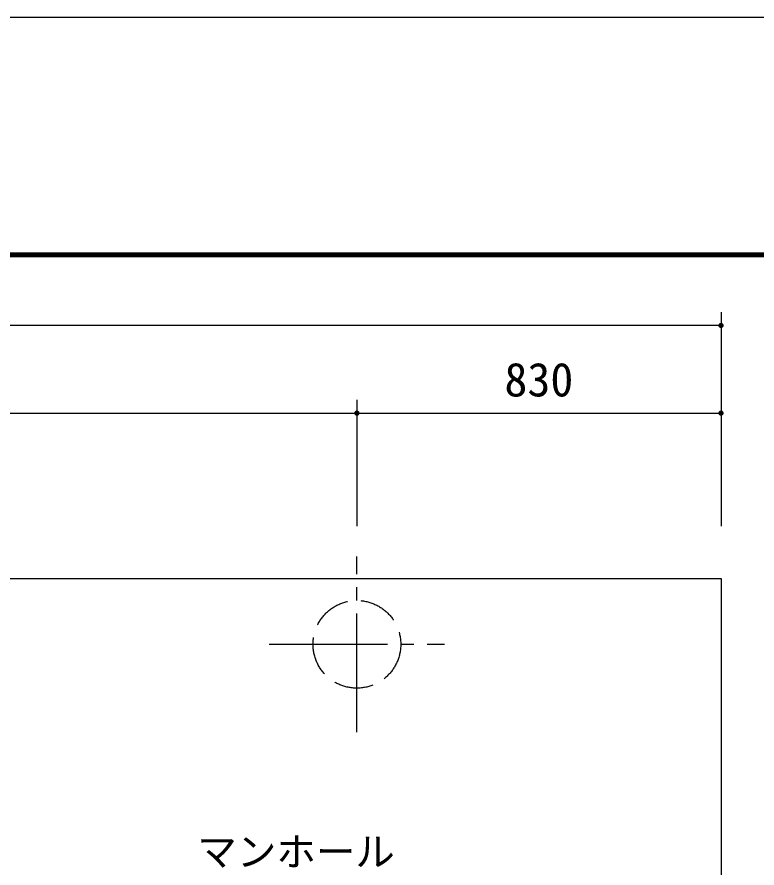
# Model space of a CAD drawing. Units: millimetres, scale not verified. Extents: x -8910 to 8910, y -6308 to 6308.
# Drawn here: x -4199 to -2512, y 4367 to 6308 of the extents above; entities that cross this region are included whole.
import ezdxf
from ezdxf.enums import TextEntityAlignment as Align

# ---------------------------------------------------------------- set-up
doc = ezdxf.new("R2010")
doc.units = ezdxf.units.MM
doc.header["$LTSCALE"] = 30
doc.linetypes.add('CHAIN2', pattern=[12, 9, -1, 1, -1])
doc.linetypes.add('DASHED3', pattern=[4, 3, -1])
for name, color, linetype, lineweight in [('0-2_空気管', 3, 'Continuous', 25), ('0-3_製作', 5, 'Continuous', 25), ('0-4_機器', 2, 'Continuous', 25), ('0-6_08', 2, 'Continuous', 25), ('1-0_図面枠', 7, 'Continuous', 25), ('1-1_Axis_waku', 7, 'Continuous', 25)]:
    doc.layers.add(name, color=color, linetype=linetype, lineweight=lineweight)
doc.styles.add('ＭＳ ゴシック', font='')
doc.styles.get('ＭＳ ゴシック').set_extended_font_data('MS Gothic')

msp = doc.modelspace()

# ---------------------------------------------------------------- linework, layer by layer
at = {"layer": '0-3_製作', "color": 2}
for p, q in [((-2593.82, 5634.09), (-2593.82, 5146.45)), ((-2593.82, 5604.09), (-6073.84, 5604.09)), ((-3423.85, 5434.09), (-3423.85, 5146.45)), ((-2593.82, 5434.09), (-2593.82, 5146.45)), ((-5923.84, 5404.09), (-3423.85, 5404.09)), ((-3423.85, 5404.09), (-2593.82, 5404.09))]:
    msp.add_line(p, q, dxfattribs=at)
at = {"layer": '0-3_製作'}
for points in [[(-2593.82, 5610.09), (-2598.44, 5607.91), (-2597.93, 5608.46)], [(-2593.82, 5604.09), (-2598.44, 5607.91), (-2593.82, 5610.09)], [(-2593.82, 5610.09), (-2597.93, 5608.46), (-2594.57, 5610.04)], [(-2594.57, 5610.04), (-2597.93, 5608.46), (-2597.35, 5608.94)], [(-2594.57, 5610.04), (-2597.35, 5608.94), (-2595.31, 5609.9)], [(-2595.31, 5609.9), (-2597.35, 5608.94), (-2596.71, 5609.35)], [(-2595.31, 5609.9), (-2596.71, 5609.35), (-2596.03, 5609.67)], [(-2593.44, 5610.08), (-2593.82, 5604.09), (-2593.82, 5610.09)], [(-2592.7, 5609.98), (-2593.82, 5604.09), (-2593.44, 5610.08)], [(-2591.97, 5609.8), (-2593.82, 5604.09), (-2592.7, 5609.98)], [(-2591.27, 5609.52), (-2593.82, 5604.09), (-2591.97, 5609.8)], [(-2590.61, 5609.15), (-2593.82, 5604.09), (-2591.27, 5609.52)], [(-2590, 5608.71), (-2593.82, 5604.09), (-2590.61, 5609.15)], [(-2593.82, 5604.09), (-2599.82, 5604.09), (-2599.81, 5604.47)], [(-2593.82, 5604.09), (-2599.77, 5603.34), (-2599.82, 5604.09)], [(-2593.82, 5604.09), (-2599.81, 5604.47), (-2599.71, 5605.21)], [(-2593.82, 5604.09), (-2599.63, 5602.6), (-2599.77, 5603.34)], [(-2593.82, 5604.09), (-2599.71, 5605.21), (-2599.53, 5605.94)], [(-2593.82, 5604.09), (-2599.4, 5601.88), (-2599.63, 5602.6)], [(-2593.82, 5604.09), (-2599.53, 5605.94), (-2599.25, 5606.64)], [(-2593.82, 5604.09), (-2599.08, 5601.2), (-2599.4, 5601.88)], [(-2593.82, 5604.09), (-2599.25, 5606.64), (-2598.89, 5607.3)], [(-2593.82, 5598.09), (-2599.08, 5601.2), (-2593.82, 5604.09)], [(-2593.82, 5598.09), (-2598.67, 5600.56), (-2599.08, 5601.2)], [(-2593.82, 5604.09), (-2598.89, 5607.3), (-2598.44, 5607.91)], [(-2593.82, 5598.09), (-2598.19, 5599.98), (-2598.67, 5600.56)], [(-2593.82, 5598.09), (-2597.65, 5599.47), (-2598.19, 5599.98)], [(-2593.82, 5598.09), (-2597.04, 5599.02), (-2597.65, 5599.47)], [(-2593.82, 5598.09), (-2596.38, 5598.66), (-2597.04, 5599.02)], [(-2593.82, 5598.09), (-2595.67, 5598.38), (-2596.38, 5598.66)], [(-2593.82, 5598.09), (-2594.94, 5598.2), (-2595.67, 5598.38)], [(-2593.82, 5598.09), (-2594.2, 5598.1), (-2594.94, 5598.2)], [(-2589.45, 5608.2), (-2593.82, 5604.09), (-2590, 5608.71)], [(-2588.97, 5607.62), (-2593.82, 5604.09), (-2589.45, 5608.2)], [(-2588.56, 5606.98), (-2593.82, 5604.09), (-2588.97, 5607.62)], [(-2588.24, 5606.3), (-2593.82, 5604.09), (-2588.56, 5606.98)], [(-2588.24, 5606.3), (-2587.82, 5604.09), (-2593.82, 5604.09)], [(-2587.82, 5604.09), (-2593.82, 5598.09), (-2593.82, 5604.09)], [(-2587.83, 5603.71), (-2593.82, 5598.09), (-2587.82, 5604.09)], [(-2587.93, 5602.96), (-2593.82, 5598.09), (-2587.83, 5603.71)], [(-2588.11, 5602.23), (-2593.82, 5598.09), (-2587.93, 5602.96)], [(-2588.39, 5601.53), (-2593.82, 5598.09), (-2588.11, 5602.23)], [(-2588.75, 5600.87), (-2593.82, 5598.09), (-2588.39, 5601.53)], [(-2589.2, 5600.26), (-2593.82, 5598.09), (-2588.75, 5600.87)], [(-2589.71, 5599.71), (-2593.82, 5598.09), (-2589.2, 5600.26)], [(-2589.71, 5599.71), (-2593.07, 5598.14), (-2593.82, 5598.09)], [(-2590.29, 5599.23), (-2593.07, 5598.14), (-2589.71, 5599.71)], [(-2590.29, 5599.23), (-2592.33, 5598.28), (-2593.07, 5598.14)], [(-2590.93, 5598.83), (-2592.33, 5598.28), (-2590.29, 5599.23)], [(-2590.93, 5598.83), (-2591.61, 5598.51), (-2592.33, 5598.28)], [(-2588.01, 5605.58), (-2587.82, 5604.09), (-2588.24, 5606.3)], [(-2587.87, 5604.84), (-2587.82, 5604.09), (-2588.01, 5605.58)], [(-3423.85, 5404.09), (-3429.85, 5404.09), (-3429.83, 5404.47)], [(-3423.85, 5404.09), (-3429.8, 5403.34), (-3429.85, 5404.09)], [(-3423.85, 5404.09), (-3429.83, 5404.47), (-3429.74, 5405.21)], [(-3423.85, 5404.09), (-3429.66, 5402.6), (-3429.8, 5403.34)], [(-3423.85, 5404.09), (-3429.74, 5405.21), (-3429.55, 5405.94)], [(-3423.85, 5404.09), (-3429.43, 5401.88), (-3429.66, 5402.6)], [(-3423.85, 5404.09), (-3429.55, 5405.94), (-3429.28, 5406.64)], [(-3423.85, 5404.09), (-3429.1, 5401.2), (-3429.43, 5401.88)], [(-3423.85, 5410.09), (-3429.28, 5406.64), (-3428.91, 5407.3)], [(-3423.85, 5404.09), (-3429.28, 5406.64), (-3423.85, 5410.09)], [(-3423.85, 5404.09), (-3428.7, 5400.56), (-3429.1, 5401.2)], [(-3423.85, 5410.09), (-3428.91, 5407.3), (-3424.6, 5410.04)], [(-3424.6, 5410.04), (-3428.91, 5407.3), (-3428.47, 5407.91)], [(-3423.85, 5398.09), (-3428.7, 5400.56), (-3423.85, 5404.09)], [(-3423.85, 5398.09), (-3428.22, 5399.98), (-3428.7, 5400.56)], [(-3424.6, 5410.04), (-3428.47, 5407.91), (-3425.34, 5409.9)], [(-3425.34, 5409.9), (-3428.47, 5407.91), (-3427.95, 5408.46)], [(-3423.85, 5398.09), (-3427.67, 5399.47), (-3428.22, 5399.98)], [(-3425.34, 5409.9), (-3427.95, 5408.46), (-3426.06, 5409.67)], [(-3426.06, 5409.67), (-3427.95, 5408.46), (-3427.37, 5408.94)], [(-3423.85, 5398.09), (-3427.06, 5399.02), (-3427.67, 5399.47)], [(-3426.06, 5409.67), (-3427.37, 5408.94), (-3426.74, 5409.35)], [(-3423.85, 5398.09), (-3426.4, 5398.66), (-3427.06, 5399.02)], [(-3423.85, 5398.09), (-3425.7, 5398.38), (-3426.4, 5398.66)], [(-3423.85, 5398.09), (-3424.97, 5398.2), (-3425.7, 5398.38)], [(-3423.85, 5398.09), (-3424.22, 5398.1), (-3424.97, 5398.2)], [(-3423.47, 5410.08), (-3423.85, 5404.09), (-3423.85, 5410.09)], [(-3422.72, 5409.98), (-3423.85, 5404.09), (-3423.47, 5410.08)], [(-3421.99, 5409.8), (-3423.85, 5404.09), (-3422.72, 5409.98)], [(-3421.29, 5409.52), (-3423.85, 5404.09), (-3421.99, 5409.8)], [(-3420.63, 5409.15), (-3423.85, 5404.09), (-3421.29, 5409.52)], [(-3420.02, 5408.71), (-3423.85, 5404.09), (-3420.63, 5409.15)], [(-3419.47, 5408.2), (-3423.85, 5404.09), (-3420.02, 5408.71)], [(-3418.99, 5407.62), (-3423.85, 5404.09), (-3419.47, 5408.2)], [(-3418.59, 5406.98), (-3423.85, 5404.09), (-3418.99, 5407.62)], [(-3418.59, 5406.98), (-3417.85, 5404.09), (-3423.85, 5404.09)], [(-3417.85, 5404.09), (-3423.85, 5398.09), (-3423.85, 5404.09)], [(-3417.86, 5403.71), (-3423.85, 5398.09), (-3417.85, 5404.09)], [(-3417.95, 5402.96), (-3423.85, 5398.09), (-3417.86, 5403.71)], [(-3418.14, 5402.23), (-3423.85, 5398.09), (-3417.95, 5402.96)], [(-3418.42, 5401.53), (-3423.85, 5398.09), (-3418.14, 5402.23)], [(-3418.78, 5400.87), (-3423.85, 5398.09), (-3418.42, 5401.53)], [(-3418.78, 5400.87), (-3423.09, 5398.14), (-3423.85, 5398.09)], [(-3419.22, 5400.26), (-3423.09, 5398.14), (-3418.78, 5400.87)], [(-3419.22, 5400.26), (-3422.35, 5398.28), (-3423.09, 5398.14)], [(-3419.74, 5399.71), (-3422.35, 5398.28), (-3419.22, 5400.26)], [(-3419.74, 5399.71), (-3421.64, 5398.51), (-3422.35, 5398.28)], [(-3420.32, 5399.23), (-3421.64, 5398.51), (-3419.74, 5399.71)], [(-3420.32, 5399.23), (-3420.96, 5398.83), (-3421.64, 5398.51)], [(-3418.27, 5406.3), (-3417.85, 5404.09), (-3418.59, 5406.98)], [(-3418.04, 5405.58), (-3417.85, 5404.09), (-3418.27, 5406.3)], [(-3417.89, 5404.84), (-3417.85, 5404.09), (-3418.04, 5405.58)], [(-2593.82, 5404.09), (-2599.82, 5404.09), (-2599.81, 5404.47)], [(-2593.82, 5404.09), (-2599.77, 5403.34), (-2599.82, 5404.09)], [(-2593.82, 5404.09), (-2599.81, 5404.47), (-2599.71, 5405.21)], [(-2593.82, 5404.09), (-2599.63, 5402.6), (-2599.77, 5403.34)], [(-2593.82, 5404.09), (-2599.71, 5405.21), (-2599.53, 5405.94)], [(-2593.82, 5404.09), (-2599.4, 5401.88), (-2599.63, 5402.6)], [(-2593.82, 5404.09), (-2599.53, 5405.94), (-2599.25, 5406.64)], [(-2593.82, 5404.09), (-2599.08, 5401.2), (-2599.4, 5401.88)], [(-2593.82, 5404.09), (-2599.25, 5406.64), (-2598.89, 5407.3)], [(-2593.82, 5398.09), (-2599.08, 5401.2), (-2593.82, 5404.09)], [(-2593.82, 5398.09), (-2598.67, 5400.56), (-2599.08, 5401.2)], [(-2593.82, 5410.09), (-2598.89, 5407.3), (-2598.44, 5407.91)], [(-2593.82, 5404.09), (-2598.89, 5407.3), (-2593.82, 5410.09)], [(-2593.82, 5398.09), (-2598.19, 5399.98), (-2598.67, 5400.56)], [(-2593.82, 5410.09), (-2598.44, 5407.91), (-2594.57, 5410.04)], [(-2594.57, 5410.04), (-2598.44, 5407.91), (-2597.93, 5408.46)], [(-2593.82, 5398.09), (-2597.65, 5399.47), (-2598.19, 5399.98)], [(-2594.57, 5410.04), (-2597.93, 5408.46), (-2595.31, 5409.9)], [(-2595.31, 5409.9), (-2597.93, 5408.46), (-2597.35, 5408.94)], [(-2593.82, 5398.09), (-2597.04, 5399.02), (-2597.65, 5399.47)], [(-2595.31, 5409.9), (-2597.35, 5408.94), (-2596.03, 5409.67)], [(-2596.03, 5409.67), (-2597.35, 5408.94), (-2596.71, 5409.35)], [(-2593.82, 5398.09), (-2596.38, 5398.66), (-2597.04, 5399.02)], [(-2593.82, 5398.09), (-2595.67, 5398.38), (-2596.38, 5398.66)], [(-2593.82, 5398.09), (-2594.94, 5398.2), (-2595.67, 5398.38)], [(-2593.82, 5398.09), (-2594.2, 5398.1), (-2594.94, 5398.2)], [(-2593.44, 5410.08), (-2593.82, 5404.09), (-2593.82, 5410.09)], [(-2592.7, 5409.98), (-2593.82, 5404.09), (-2593.44, 5410.08)], [(-2591.97, 5409.8), (-2593.82, 5404.09), (-2592.7, 5409.98)], [(-2591.27, 5409.52), (-2593.82, 5404.09), (-2591.97, 5409.8)], [(-2590.61, 5409.15), (-2593.82, 5404.09), (-2591.27, 5409.52)], [(-2590, 5408.71), (-2593.82, 5404.09), (-2590.61, 5409.15)], [(-2589.45, 5408.2), (-2593.82, 5404.09), (-2590, 5408.71)], [(-2588.97, 5407.62), (-2593.82, 5404.09), (-2589.45, 5408.2)], [(-2588.56, 5406.98), (-2593.82, 5404.09), (-2588.97, 5407.62)], [(-2588.24, 5406.3), (-2593.82, 5404.09), (-2588.56, 5406.98)], [(-2588.24, 5406.3), (-2587.82, 5404.09), (-2593.82, 5404.09)], [(-2587.82, 5404.09), (-2593.82, 5398.09), (-2593.82, 5404.09)], [(-2587.83, 5403.71), (-2593.82, 5398.09), (-2587.82, 5404.09)], [(-2587.93, 5402.96), (-2593.82, 5398.09), (-2587.83, 5403.71)], [(-2588.11, 5402.23), (-2593.82, 5398.09), (-2587.93, 5402.96)], [(-2588.39, 5401.53), (-2593.82, 5398.09), (-2588.11, 5402.23)], [(-2588.75, 5400.87), (-2593.82, 5398.09), (-2588.39, 5401.53)], [(-2589.2, 5400.26), (-2593.82, 5398.09), (-2588.75, 5400.87)], [(-2589.2, 5400.26), (-2593.07, 5398.14), (-2593.82, 5398.09)], [(-2589.71, 5399.71), (-2593.07, 5398.14), (-2589.2, 5400.26)], [(-2589.71, 5399.71), (-2592.33, 5398.28), (-2593.07, 5398.14)], [(-2590.29, 5399.23), (-2592.33, 5398.28), (-2589.71, 5399.71)], [(-2590.29, 5399.23), (-2591.61, 5398.51), (-2592.33, 5398.28)], [(-2590.93, 5398.83), (-2591.61, 5398.51), (-2590.29, 5399.23)], [(-2588.01, 5405.58), (-2587.82, 5404.09), (-2588.24, 5406.3)], [(-2587.87, 5404.84), (-2587.82, 5404.09), (-2588.01, 5405.58)]]:
    msp.add_solid(points, dxfattribs=at)
at = {"layer": '0-4_機器', "linetype": 'CHAIN2'}
for p, q in [((-3423.85, 4676.82), (-3423.85, 5076.82)), ((-3623.85, 4876.83), (-3223.85, 4876.83))]:
    msp.add_line(p, q, dxfattribs=at)
at = {"layer": '0-4_機器'}
for p, q in [((-6073.84, 5026.83), (-2593.82, 5026.83)), ((-2593.82, 5026.83), (-2593.82, 2626.82))]:
    msp.add_line(p, q, dxfattribs=at)
at = {"layer": '0-6_08', "linetype": 'DASHED3'}
msp.add_circle((-3423.85, 4876.83), 100, dxfattribs=at)
at = {"layer": '1-0_図面枠'}
msp.add_lwpolyline([(-8910, -6307.5), (-8910, 6307.5), (8910, 6307.5), (8910, -6307.5)], close=True, dxfattribs=at)
at = {"layer": '1-1_Axis_waku'}
for p, q in [((-7778.4, 5769.9), (8408.4, 5769.9)), ((-7777.8, 5769.3), (8407.8, 5769.3)), ((-7777.2, 5768.7), (8407.2, 5768.7)), ((-7776.6, 5768.1), (8406.6, 5768.1)), ((-7776, 5767.5), (8406, 5767.5)), ((-7775.4, 5766.9), (8405.4, 5766.9)), ((-7774.8, 5766.3), (8404.8, 5766.3)), ((-7774.2, 5765.7), (8404.2, 5765.7)), ((-7773.6, 5765.1), (8403.6, 5765.1)), ((-7773, 5764.5), (8403, 5764.5)), ((-7772.4, 5763.9), (8402.4, 5763.9)), ((-7771.8, 5763.3), (8401.8, 5763.3)), ((-7771.2, 5762.7), (8401.2, 5762.7)), ((-7770.6, 5762.1), (8400.6, 5762.1)), ((-7770, 5761.5), (8400, 5761.5))]:
    msp.add_line(p, q, dxfattribs=at)

# ---------------------------------------------------------------- texts
at = {"layer": '0-2_空気管', "color": 4, "style": 'ＭＳ ゴシック'}
msp.add_text('マンホール', height=65.98, dxfattribs=at).set_placement((-3787.46, 4351.21), align=Align.BOTTOM_LEFT)
at = {"layer": '0-3_製作', "color": 4, "style": 'ＭＳ ゴシック'}
msp.add_text('830', height=76.98, dxfattribs=at).set_placement((-3087.58, 5419.09), align=Align.BOTTOM_LEFT)

doc.saveas('drawing.dxf')
